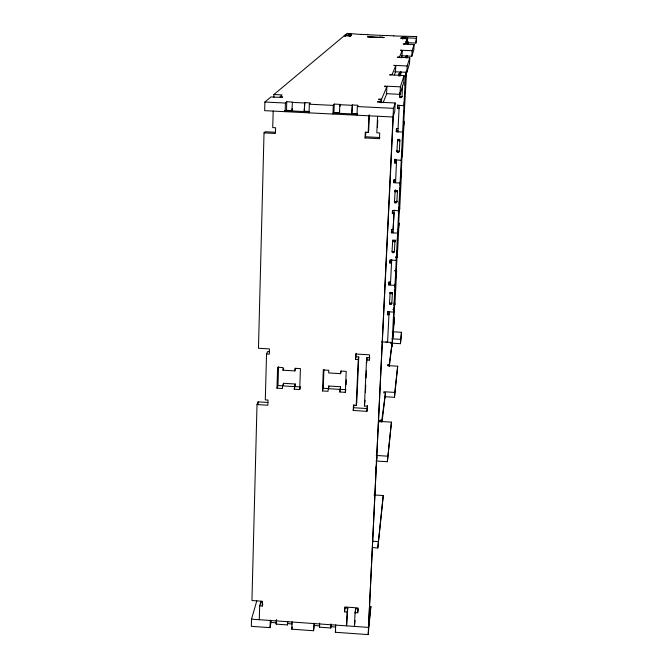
<?xml version="1.0" encoding="UTF-8"?>
<svg xmlns="http://www.w3.org/2000/svg" width="668" height="668" viewBox="0 0 668 668"><rect width="100%" height="100%" fill="white"/><g stroke="black" fill="none" stroke-linecap="round" stroke-linejoin="round"><path stroke-width="1" d="M401.618 170.724L399.689 209.309M267.943 402.462L258.132 401.86L257.013 404.566L251.945 600.524L262.415 601.25L262.282 606.06L259.668 605.884L259.284 619.712M275.458 132.264L265.163 131.755L264.027 132.882L258.466 348.245L269.429 348.896L269.287 354.182L266.549 354.015L265.296 399.881L268.01 400.048L267.868 405.234L257.013 404.566M256.796 600.883L251.519 619.161L251.335 626.325L270.006 627.653L271.4 620.438M405.676 38.619L407.196 38.903L405.075 43.888L403.272 44.038L414.093 44.539L412.098 50.726L400.541 50.192L402.253 50.534L399.497 57.014L397.418 57.223L409.801 57.807L407.154 65.982L393.811 65.347L395.765 65.798L392.058 74.54L389.594 74.841L404.065 75.534L400.399 86.84L384.609 86.08L384.392 86.573L386.889 86.698L381.603 99.14L378.873 99.006L378.606 99.599L381.353 99.732L380.543 101.645L377.762 101.503L377.487 102.12L395.172 102.981L394.771 111.364L393.026 117L264.662 110.663L264.887 102.037L270.999 96.927L282.063 97.47L282.731 96.877L279.967 96.743L282.063 94.898L273.905 94.505L273.822 97.578M258.073 403.94L258.132 401.86M273.179 111.088L272.728 127.605L275.583 127.747L275.425 133.458L264.027 132.882M260.679 604.064L260.729 602.102L262.466 602.227M270.006 627.653L270.298 620.154M300.308 387.807L299.723 389.561L294.262 389.235L295.248 384.008L283.491 383.29L282.514 385.904L282.439 388.517L276.986 388.183L277.604 367.241L283.073 367.575L282.998 370.197L294.855 370.915L295.757 368.385M286.756 101.77L285.42 103.039L285.161 111.673L286.497 110.337L286.756 101.77L292.442 102.054L291.858 110.955L292.242 108.717M276.986 388.183L277.988 385.561L278.548 366.815M283.441 385.019L283.491 383.29M287.799 621.591L287.432 624.922L276.193 624.121L276.318 620.046M276.193 624.121L276.61 619.787M294.262 389.235L295.248 384.008M294.855 370.915L294.947 368.285L300.425 368.611L299.723 389.561M287.432 624.922L287.532 621.858M304.775 102.655L304.207 111.556L304.775 102.655L310.478 102.93L309.342 104.208L309.05 112.859L309.618 112.174M314.62 623.486L313.542 630.734L291.749 629.189L292.066 621.691M313.542 630.734L313.868 623.227M345.732 390.571L345.331 392.341L339.853 392.007L340.588 386.755L328.781 386.037L327.98 391.281L322.51 390.947L323.295 369.98L328.79 370.314L328.689 372.944L340.596 373.662L341.223 371.107M334.242 104.099L333.307 105.385L332.981 114.036L333.916 112.675L334.242 104.099L339.954 104.375L339.878 106.279M322.51 390.947L323.237 388.308L323.947 369.538M328.714 387.774L328.781 386.037M331.077 624.647L330.777 627.978L319.496 627.185L319.655 623.102M339.954 104.375L339.402 113.293L339.695 111.047M345.114 36.581L345.181 34.978L351.518 35.27L349.715 35.387M348.162 35.721L348.713 34.11L351.026 34.218L350.992 35.12M348.646 35.012L348.679 34.118L351.017 34.243L348.228 34.552L350.566 34.636L350.525 35.83M349.882 36.398L349.932 35.195L349.005 36.014M339.853 392.007L340.588 386.755M340.596 373.662L340.705 371.032L346.208 371.358L345.331 392.341M330.777 627.978L330.944 623.895M352.337 104.985L351.794 113.902L352.337 104.985L358.056 105.26L357.33 106.563L357.054 115.046M251.519 619.161L368.527 627.411L370.89 606.243L368.177 634.6L335.369 632.279L335.72 624.772M346.133 384.718L346.341 379.75M344.529 611.813L345.106 607.989L347.727 608.172L347.16 611.997L344.529 611.813L344.738 606.987L357.931 607.913L357.706 612.74L355.067 612.556L354.441 626.417L355.05 620.547M367.542 405.468L366.932 411.338L353.255 410.494L353.481 405.292L356.219 405.459L356.745 402.729L358.758 356.996L356.011 356.829L355.476 359.3L358.232 359.467L358.758 356.996M355.476 359.3L355.702 354.007L369.529 354.825L369.287 360.127L366.523 359.96L364.436 405.969L367.175 406.136L366.932 411.338M365.07 137.967L365.563 136.79L379.841 137.508L379.432 138.685L365.07 137.967L365.312 132.239L368.193 132.381L368.669 131.245L369.387 114.771M353.255 410.494L353.931 404.633M356.011 356.829L356.161 353.322M365.563 136.79L365.772 132.047M347.16 611.997L346.558 625.866L347.727 608.172M356.219 405.459L358.232 359.467M368.193 132.381L368.92 115.806M377.57 116.232L376.819 132.815L379.691 132.957L379.432 138.685M355.359 613.65L355.585 608.723L358.207 608.899L357.706 612.74M365.054 400.241L364.436 405.969M365.413 392.258L365.73 385.194M366.056 378.004L366.381 370.824M366.757 362.615L366.991 357.48L369.738 357.647L369.287 360.127M377.428 127.555L377.754 120.349M381.211 102.822L381.353 99.732M381.461 102.212L381.603 99.14M386.889 86.698L386.538 94.221L383.123 102.655M368.177 634.6L393.444 108.333L395.172 102.981M395.765 65.798L395.464 72.177L394.345 74.941M379.917 422.226L380.017 420.155L381.837 420.264L385.461 392.959L383.741 392.859L383.891 391.74L394.763 392.4L397.694 366.214L387.465 365.605L387.599 364.619L389.21 364.72L392.041 343.369L390.513 343.277L390.638 342.4L381.595 341.866M381.737 422.335L381.837 420.264M387.398 314.703L387.59 313.484L389.118 313.568L388.926 314.795L387.398 314.703L387.54 311.747L393.669 312.098L393.986 307.94M395.022 287.207L395.222 283.858L395.005 285.361L388.843 285.019L388.993 282.03L390.529 282.113M389.912 263.042L390.095 261.99L391.64 262.073L391.456 263.125L389.912 263.042L390.062 260.036L396.249 260.378L396.558 256.32M397.61 235.211L397.811 231.863L397.602 233.14L391.39 232.806L391.531 229.767L393.093 229.85L394.07 212.674L392.517 212.591L392.341 213.484L393.895 213.568M392.341 213.484L392.492 210.42L398.729 210.754L399.021 206.813M400.099 185.328L400.299 181.98L400.107 183.04L393.836 182.715L393.986 179.617L395.556 179.7M394.788 163.05L395.105 159.218L394.788 163.05L396.358 163.134L396.525 162.399L394.955 162.324M402.779 131.421L402.637 132.047L396.308 131.73L396.466 128.582L398.044 128.657M397.435 108.542L397.602 107.999L399.18 108.074L399.03 108.625L397.435 108.542L397.594 105.369L403.948 105.678L404.09 105.143M399.03 75.826L399.305 72.987L399.147 76.185M387.59 313.484L387.682 311.513M388.843 285.019L389.127 281.904M390.095 261.99L390.195 259.986M391.39 232.806L391.665 229.825M392.517 212.591L392.617 210.554M393.836 182.715L394.112 179.859M396.308 131.73L396.592 128.749M397.602 107.999L397.752 104.834M387.582 342.283L389.118 311.53M399.756 93.77L399.623 96.426A1.194 1.194 0 0 0 400.758 97.678A1.194 1.194 0 0 0 402.011 96.543L402.044 96.417M399.79 93.102L399.815 92.443M400.625 75.91L400.85 71.409M401.518 57.648L401.602 56.054M389.628 303.898L389.678 302.971M390.095 293.628L390.154 292.392M390.596 284.159L390.63 283.599L390.521 284.251M392.634 241.758L392.692 240.505A1.161 1.136 9.3 0 1 392.759 240.196L395.531 240.321M394.588 202.771L394.654 201.435M395.08 192.008L395.147 190.722A1.169 1.152 9 0 1 395.439 190.013M396.967 201.076L396.817 201.936A1.177 1.152 9.2 0 1 395.59 203.022A1.177 1.152 9.2 0 1 394.471 201.811L395.205 190.063M395.573 182.698L396.55 159.836M397.076 151.995L397.143 150.634A1.177 1.169 8.5 0 0 398.278 151.703A1.177 1.169 8.5 0 0 399.464 150.592L399.305 151.285A1.186 1.177 8.6 0 1 398.07 152.396A1.186 1.177 8.6 0 1 396.942 151.168L397.619 140.063L397.552 141.365M398.053 131.955L398.103 130.978M399.765 97.144L399.823 95.95M372.61 547.61L377.796 547.96L383.248 495.539L373.963 494.938M385.461 392.959L382.129 421.366M386.229 93.679L400.032 94.347L400.399 86.84M402.253 50.534L401.977 56.07L401.293 57.782M402.787 39.245L402.862 37.633L402.462 38.477M403.071 38.552C401.476 36.222 406.294 35.83 405.66 37.642M403.28 37.842L403.347 36.631L405.701 36.757L405.459 38.36M402.47 85.454A1.202 1.194 -78.4 0 1 402.537 85.896L402.011 96.543L399.623 96.426L399.781 95.925A1.194 1.194 0 0 0 401.769 96.86M392.392 293.753L392.45 292.517L391.79 303.581A1.152 1.111 9.5 0 1 390.58 304.625A1.152 1.111 9.5 0 1 389.486 303.447L390.179 292.25M394.955 241.883L395.013 240.63A1.161 1.136 9.3 0 0 394.913 240.104M397.418 192.125L397.485 190.848L396.809 201.936L394.462 201.811L394.546 201.377M389.118 366.565L389.21 364.72M383.248 495.539L377.796 547.96M404.065 75.534L403.722 82.415L400.032 94.347M392.041 343.369L389.386 366.248M406.954 43.787L407.196 38.903M405.618 72.177L391.941 346.867L392.826 336.563M406.328 57.874L406.445 55.486M407.046 43.504L407.639 37.851L407.321 44.288M401.426 159.293L401.585 156.187M401.71 153.598L401.869 150.484M402.386 140.08L402.545 136.957M402.67 134.343L402.829 131.212M404.132 104.968L404.29 101.795M404.424 99.156L404.583 95.983M405.109 85.387L405.267 82.197M405.401 79.542L405.559 76.344M392.859 337.231L393.043 334.935M407.488 43.879L407.822 41.633L406.253 41.566M393.277 333.182L392.751 338.016M394.254 317.901L393.611 325.232L394.696 303.489L394.93 304.449M406.227 71.676L406.01 76.661L406.587 71.125M406.929 57.64L407.012 55.853M407.931 44.397L408.031 42.41M407.747 43.228L407.814 41.834M393.385 332.347L393.31 333.775L394.12 320.849M407.831 43.019L407.856 42.418M394.128 320.74L394.279 317.726M394.938 304.399L396.617 270.807L394.821 270.707M399.005 223.095L397.293 257.255L395.481 257.188L397.293 257.255L397.076 255.869L395.957 277.971L396.6 270.966L394.805 270.866M402.32 156.688L404.09 121.3M406.595 71.017L403.472 127.312L404.073 121.417M407.355 55.87L407.321 56.488L405.459 56.404L407.313 56.454L407.296 55.811M375.975 460.995L387.365 461.722L391.448 422.134L379.841 421.416L380.017 420.155M394.537 71.752L406.837 72.336L407.154 65.982M391.448 422.134L387.365 461.722M409.801 57.807L409.509 63.71L406.837 72.336M384.643 396.7L394.521 397.301L394.763 392.4M401.234 55.753L411.814 56.246L412.098 50.726M397.694 366.214L394.521 397.301M414.093 44.539L413.834 49.716L411.814 56.246M391.665 343.168L400.466 343.686L401.476 332.297L392.216 331.754M406.603 42.643L415.888 43.069L416.665 36.598L393.803 35.947M401.476 332.297L400.466 343.686M416.665 36.598L415.888 43.069M398.988 223.246L398.353 229.926L399.489 207.447L399.681 209.334M401.602 170.858L401 177.137L402.144 154.25L402.311 156.688M368.469 627.411L393.293 115.948L392.968 116.992M375.767 469.629L376.167 466.581M376.435 464.552L376.702 462.532M376.426 461.104L376.969 456.979M355.067 612.556L355.585 608.723M394.254 302.52L394.112 305.476M394.897 289.678L394.746 292.651M386.062 342.133L386.129 341.69M391.84 303.205L389.486 303.447L389.569 302.93M396.683 253.815L396.834 250.809M390.438 284.752L391.707 259.526M335.369 632.279L335.678 630.308M397.485 237.733L397.335 240.756M394.387 251.444L394.345 251.702A1.161 1.136 9.3 0 1 393.135 252.771A1.161 1.136 9.3 0 1 392.024 251.577L392.751 240.171M395.013 240.63L394.345 251.702L392.074 251.318M399.155 204.258L399.305 201.202M399.815 190.964L399.965 187.892M319.496 627.185L319.63 626.45M366.523 359.96L366.991 357.48M394.12 210.061L392.943 232.89L393.118 231.905L391.565 231.846M401.376 159.535L401.234 160.253L394.938 159.936M291.749 629.189L292.267 626.91M399.865 140.672L399.305 151.285L396.942 151.168L397.068 150.651M262.282 606.06L262.808 604.173M259.668 605.884L260.729 602.102M399.247 105.21L397.894 131.813L398.053 131.187L396.475 131.103M405.518 76.494L403.464 76.837M400.9 73.062L399.147 73.413M282.998 370.197L283.641 368.519M266.549 354.015L267.618 351.585L269.438 351.694M357.656 113.936L351.986 113.568M382.388 37.55L369.02 36.932M273.905 94.505L347.068 33.4L360.937 34.435M361.029 34.335L367.801 34.644M387.073 35.538L393.861 35.847M367.709 34.744L387.014 35.629M403.146 37.057L405.518 37.166L403.213 37.082M401.276 37.558L416.139 38.243M401.176 37.759L402.771 37.834M369.387 36.531L372.577 36.682M379.499 36.999L382.689 37.149M349.23 35.813L350.825 35.888L344.204 35.788M369.212 36.732L367.433 36.857L384.008 37.625M382.547 37.35L384.142 37.425M400.959 38.193L402.562 38.268M400.85 38.402L407.28 38.694M406.027 41.341L407.906 41.433M292.125 102.363L304.483 102.972M339.736 104.692L352.145 105.302M264.887 102.037L285.42 103.039M309.342 104.208L333.307 105.385M357.33 106.563L393.444 108.333M286.497 110.337L292.183 110.621M304.499 111.222L309.476 111.472M333.916 112.675L339.62 112.959M284.601 110.596L309.418 111.815M333.198 112.992L356.979 114.161M397.669 139.846L399.556 139.938M394.011 181.921L395.573 181.997M395.189 190.447L397.059 190.547M389.035 283.883L390.563 283.975M392.851 309.61L394.354 309.701M391.882 338.826L400.691 339.344M277.988 385.561L294.346 386.622M295.164 386.597L300.592 386.931M323.237 388.308L328.681 388.634M340.48 389.352L345.932 389.686M328.08 388.667L339.962 389.394M353.798 407.739L367.4 408.574M376.234 455.451L387.649 456.177M372.911 541.23L378.105 541.581M271.333 622.467L276.51 622.835M287.733 623.628L292.275 623.945M314.536 625.524L319.738 625.891M330.994 626.684L335.553 627.001M397.777 139.528A1.186 1.177 8.1 0 1 398.003 139.253M399.581 139.253A1.186 1.177 8.1 0 1 399.815 139.528M391.807 302.896A1.152 1.111 9.4 0 1 389.895 302.971M394.045 251.535A1.161 1.127 9.3 0 1 392.684 251.527M396.917 201.394A1.169 1.152 9.1 0 1 394.704 201.377M399.823 140.839L397.452 140.714A1.186 1.177 8.3 0 1 398.696 139.604A1.186 1.177 8.3 0 1 399.823 140.839M397.31 191.674L394.963 191.549A1.177 1.161 9.1 0 1 396.207 190.455A1.177 1.161 9.1 0 1 397.326 191.674M394.846 241.616L392.517 241.49A1.169 1.136 9.3 0 1 393.736 240.413A1.169 1.136 9.3 0 1 394.846 241.616M392.275 293.678L389.97 293.544A1.152 1.119 9.4 0 1 391.181 292.492A1.152 1.119 9.4 0 1 392.275 293.678"/></g></svg>
